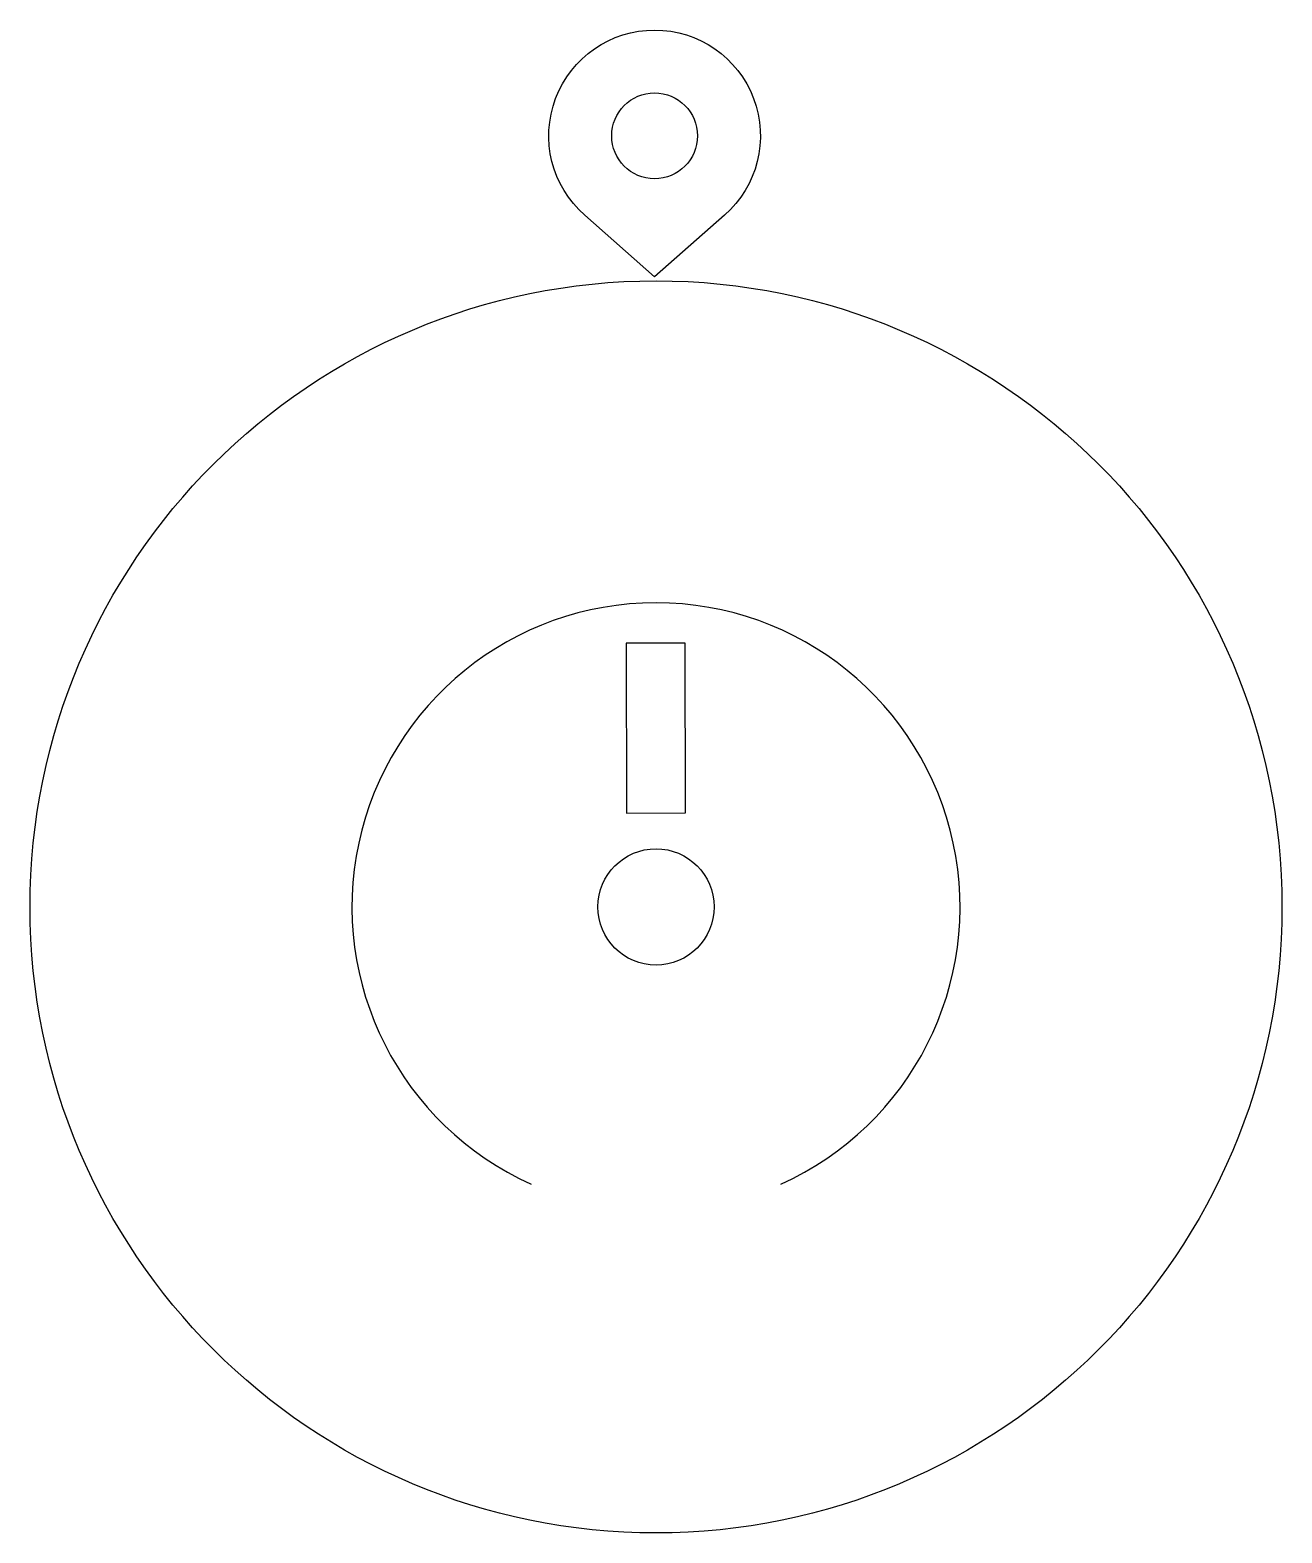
# Model space of a CAD drawing. Header units: millimetres. Extents: x -27.9 to 42.1, y 14.9 to 98.9.
import ezdxf

# ---------------------------------------------------------------- set-up
doc = ezdxf.new("R2010")
doc.units = ezdxf.units.MM
doc.layers.get('0').update_dxf_attribs({"linetype": 'CONTINUOUS'})

msp = doc.modelspace()

# ---------------------------------------------------------------- linework, layer by layer
msp.add_lwpolyline([(3.125, 88.559, -2.65048), (10.94, 88.559), (7.033, 85.122)], format="xyb", close=True)
msp.add_lwpolyline([(5.453, 55.143), (8.753, 55.148), (8.74, 64.648), (5.44, 64.643)], close=True)
msp.add_lwpolyline([(5.453, 55.143), (8.753, 55.148), (8.74, 64.648), (5.44, 64.643)], close=True)
for centre, radius in [((7.033, 93), 2.4), ((7.111, 49.895), 35), ((7.111, 49.895), 35), ((7.111, 49.895), 3.25), ((7.111, 49.895), 3.25)]:
    msp.add_circle(centre, radius)
msp.add_arc((7.111, 49.895), 17, -65.77514, 245.77514)
msp.add_arc((7.111, 49.895), 17, -65.77514, 245.77514)

doc.saveas('drawing.dxf')
